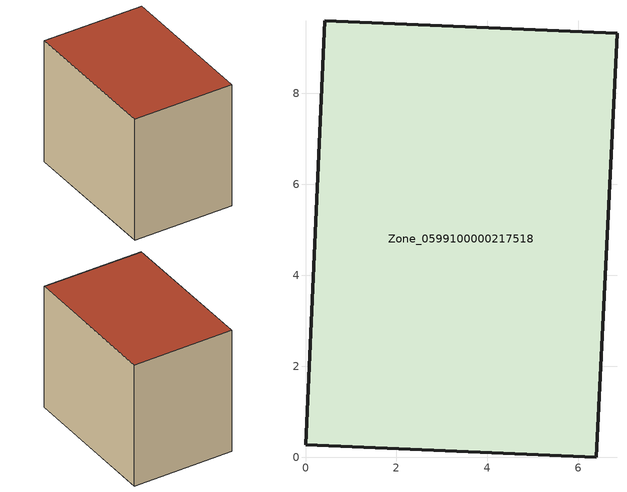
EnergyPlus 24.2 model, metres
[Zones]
Zone_0599100000217518
 floor ground (C_G): 0,0.28 0.42,9.6 6.85,9.32 6.39,0 z1.18
 wall outside (C_F): 6.85,9.32 0.42,9.6 0,0.28 6.39,0 6.85,9.32 z1.18:9.22
 roof outside (C_R): 0.42,9.6 0,0.28 6.39,0 6.85,9.32 z9.22
[BUILDING]
Pand.0599100000217518: North Axis=0; Terrain=City; Loads Convergence Tolerance Value=0.04; Temperature Convergence Tolerance Value=0.4; Solar Distribution=FullExterior; Maximum Number of Warmup Days=25; Minimum Number of Warmup Days=1
[Site:Location]
Rotterdam.The.Hague.AP_ZH_NLD Design_Conditions: Latitude=51.96; Longitude=4.45; Time Zone=1; Elevation=-4.5
[SITE:GROUNDTEMPERATURE:BUILDINGSURFACE]
18, 18, 18, 18, 18, 18, 18, 18, 18, 18, 18, 18
[MATERIAL] Thermal Absorptance=0.9; Solar Absorptance=0.7; Visible Absorptance=0.7
Name | Roughness | Thickness | Conductivity | Density | Specific Heat
G.TC.1965-1974 | MediumSmooth | 0.15 | 0.882353 | 540 | 1210
F.TC.1965-1974 | Rough | 0.3 | 0.697674 | 1920 | 840
R.TC.1965-1974 | MediumRough | 0.2 | 0.232558 | 1500 | 1000
[CONSTRUCTION]
C_G: G.TC.1965-1974
C_F: F.TC.1965-1974
C_R: R.TC.1965-1974
[ZONE]
Zone_0599100000217518: Type=1; Multiplier=1; Ceiling Height=Autocalculate; Volume=Autocalculate; Floor Area=autocalculate; Part of Total Floor Area=Yes
[ZONEINFILTRATION:DESIGNFLOWRATE]
Infil_Zone_0599100000217518: Zone or ZoneList or Space or SpaceList=Zone_0599100000217518; Schedule=AlwaysOn; Design Flow Rate Calculation Method=Flow/Area; Flow Rate per Floor Area=0.003; Constant Term Coefficient=1; Temperature Term Coefficient=0; Velocity Term Coefficient=0; Velocity Squared Term Coefficient=0
[HVACTEMPLATE:ZONE:IDEALLOADSAIRSYSTEM]
Zone_0599100000217518: Maximum Heating Supply Air Temperature=50; Minimum Cooling Supply Air Temperature=13; Maximum Heating Supply Air Humidity Ratio=0.0156; Minimum Cooling Supply Air Humidity Ratio=0.0077; Heating Limit=NoLimit; Cooling Limit=NoLimit; Dehumidification Control Type=ConstantSensibleHeatRatio; Cooling Sensible Heat Ratio=0.7; Dehumidification Setpoint=60; Humidification Control Type=None; Humidification Setpoint=30; Outdoor Air Method=None; Outdoor Air Flow Rate per Person=0.00944; Outdoor Air Flow Rate per Zone Floor Area=0; Outdoor Air Flow Rate per Zone=0; Demand Controlled Ventilation Type=None; Outdoor Air Economizer Type=NoEconomizer; Heat Recovery Type=None; Sensible Heat Recovery Effectiveness=0.7; Latent Heat Recovery Effectiveness=0.65
[ZONECONTROL:THERMOSTAT]
ThermostatControl_Zone_0599100000217518: Zone or ZoneList=Zone_0599100000217518; Control Type Schedule=DualSetpointControlType; Control 1=Thermostat_Zone_0599100000217518; Temperature Difference Between Cutout And Setpoint=0
[THERMOSTATSETPOINT:DUALSETPOINT]
Thermostat_Zone_0599100000217518: Heating Setpoint Temperature Schedule=HeatingSetpoint_Zone_0599100000217518; Cooling Setpoint Temperature Schedule=CoolingSetpoint_Zone_0599100000217518
[SCHEDULE:COMPACT]
HeatingSetpoint_Zone_0599100000217518: Through: 12/31, For: AllDays, Until: 24:00, 21
CoolingSetpoint_Zone_0599100000217518: Through: 12/31, For: AllDays, Until: 24:00, 24
DualSetpointControlType: Through: 12/31, For: AllDays, Until: 24:00, 4
AlwaysOn: Through: 12/31, For: AllDays, Until: 24:00, 1
